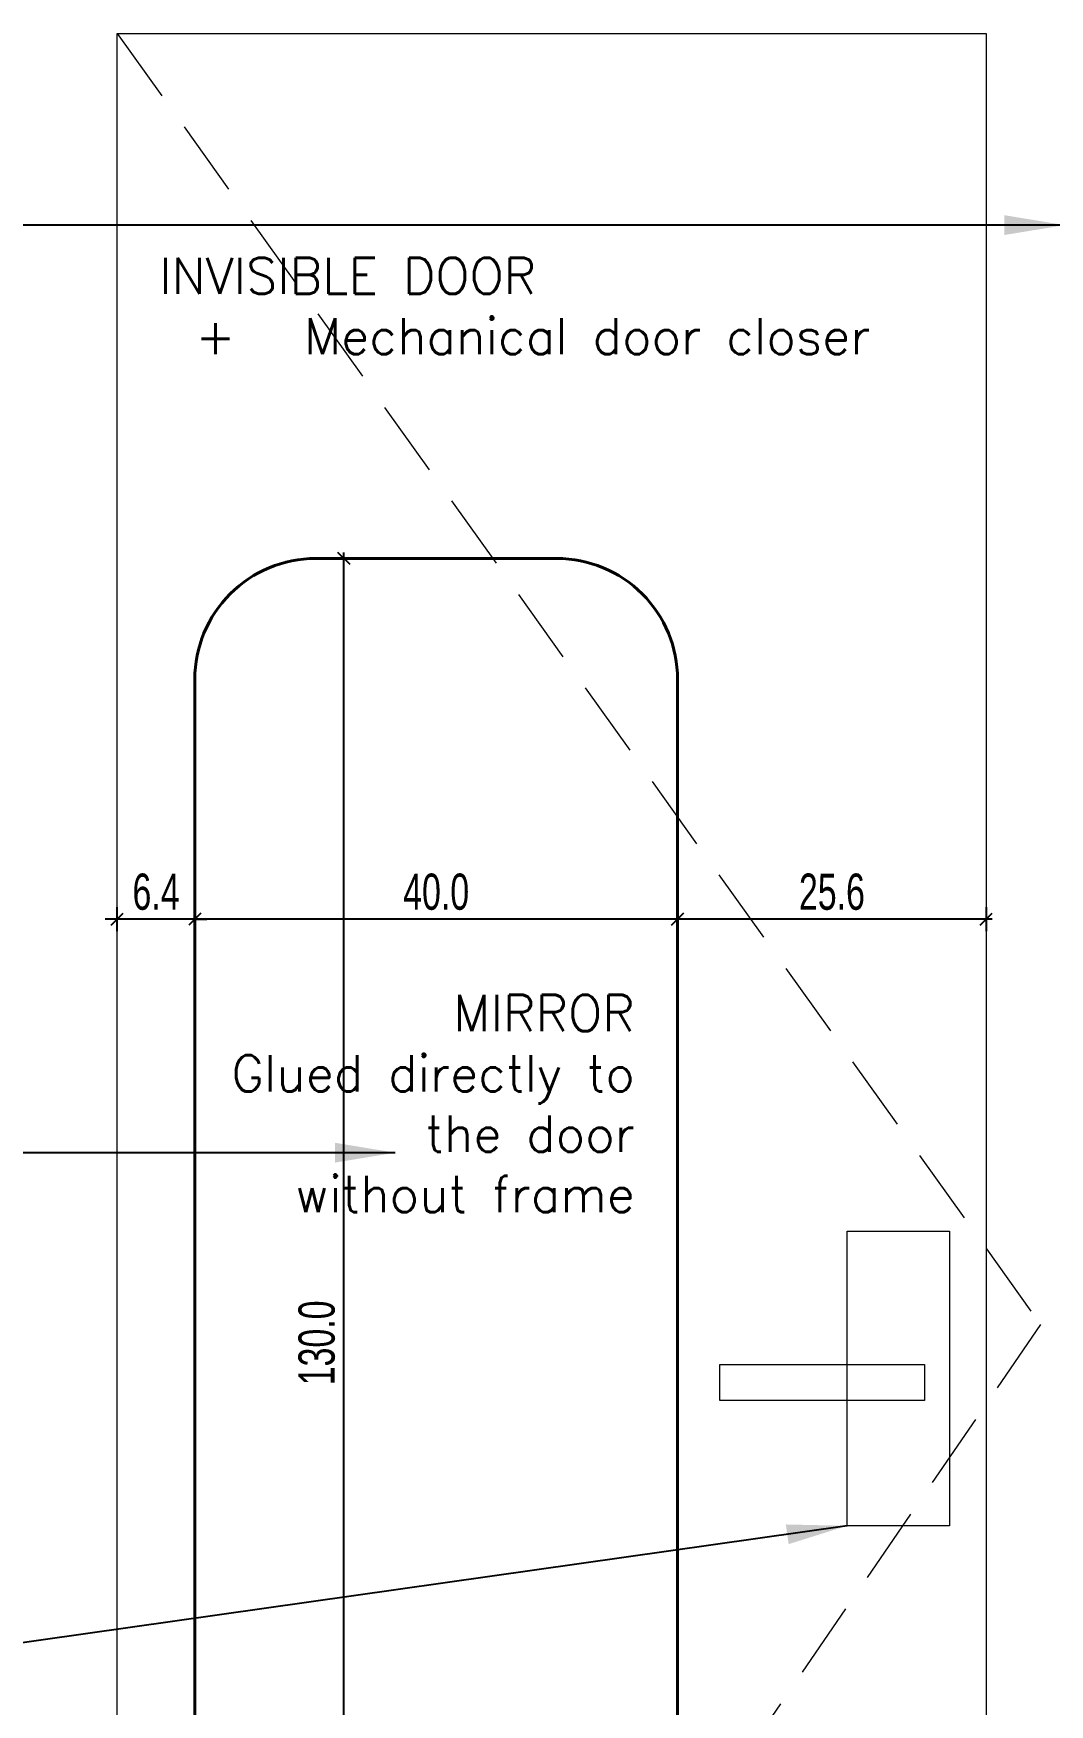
# Model space of a CAD drawing. Header units: inches. Extents: x 4017 to 5703, y -944 to 2840.
# Drawn here: x 4615.5 to 4699.7, y 1664.3 to 1802.8 of the extents above; entities that cross this region are included whole.
import ezdxf

# ---------------------------------------------------------------- set-up
doc = ezdxf.new("R2010")
doc.units = ezdxf.units.IN
doc.header["$MEASUREMENT"] = 0
doc.linetypes.add('DASHED', pattern=[19.05, 12.7, -6.35])
doc.layers.get('0').update_dxf_attribs({"color": 5})
doc.layers.get('DEFPOINTS').update_dxf_attribs({"color": 254})
doc.layers.add('1 - bed panels', color=170, linetype='Continuous', lineweight=9)
doc.layers.add('A-dim-work', color=8, linetype='Continuous')
doc.styles.add('ENGLISH', font='romans.shx', dxfattribs={"height": 2})
doc.styles.add('hebtovna', font='hebtovna.shx', dxfattribs={"width": 0.7})
doc.styles.get("Standard").update_dxf_attribs({"font": 'arial.ttf'})
doc.dimstyles.new('Copy of gl-D10', dxfattribs={"dimtxt": 2, "dimasz": 1, "dimexe": 1, "dimexo": 1, "dimgap": 1, "dimtad": 0, "dimdec": 1, "dimzin": 0, "dimdsep": 46, "dimtxsty": 'hebtovna', "dimblk": 'OBLIQUE', "dimblk1": 'OBLIQUE', "dimblk2": 'OBLIQUE', "dimcen": 0, "dimdle": 0.5, "dimclrd": 256, "dimclre": 256, "dimclrt": 256, "dimadec": 0, "dimazin": 0, "dimtfac": 0.05, "dimtdec": 1, "dimtix": 1, "dimtmove": 2, "dimatfit": 0, "dimfxl": 1, "dimfxlon": 1, "dimtvp": 0.75, "dimtolj": 1, "dimtzin": 0, "dimarcsym": 0})
doc.dimstyles.new('D-50', dxfattribs={"dimtxt": 11, "dimasz": 0.5, "dimexe": 0.2, "dimexo": 0, "dimgap": 0.8, "dimtad": 0, "dimdec": 0, "dimdsep": 46, "dimtxsty": 'Standard', "dimblk": 'ar11', "dimcen": 20, "dimdle": 0.1, "dimse1": 1, "dimse2": 1, "dimclrt": 2, "dimadec": 0, "dimazin": 0, "dimtfac": 1, "dimtdec": 0, "dimtix": 1, "dimtmove": 2, "dimatfit": 3, "dimfxl": 1, "dimtvp": 1, "dimtolj": 1, "dimlwd": -1, "dimlwe": -1, "dimarcsym": 0})

# ---------------------------------------------------------------- blocks, each defined once
blk = doc.blocks.new('ar11')
for p, q in [((0, 14.887), (0, -14.887)), ((-4.243, -4.243), (4.243, 4.243)), ((-12.405, 0), (12.405, 0))]:
    blk.add_line(p, q)
blk = doc.blocks.new('_Oblique')
at = {"color": 0, "linetype": 'ByBlock', "lineweight": -2}
blk.add_line((-0.5, -0.5), (0.5, 0.5), dxfattribs=at)
blk = doc.blocks.new('*D360')
at = {"layer": 'A-dim-work', "color": 6, "lineweight": -2, "transparency": 16777216}
for p, q in [((4668.85, 1730.4), (4668.85, 1728.4)), ((4694.42, 1730.4), (4694.42, 1728.4)), ((4694.92, 1729.4), (4668.35, 1729.4))]:
    blk.add_line(p, q, dxfattribs=at)
at = {"layer": 'DEFPOINTS', "color": 0, "transparency": 16777216}
for p in [(4668.85, 1736.77), (4694.42, 1736.77), (4668.85, 1729.4)]:
    blk.add_point(p, dxfattribs=at)
at = {"layer": 'A-dim-work', "color": 6, "lineweight": -2, "transparency": 16777216, "rotation": 180}
blk.add_blockref('_Oblique', (4668.85, 1729.4), dxfattribs=at)
at = {"layer": 'A-dim-work', "color": 6, "lineweight": -2, "transparency": 16777216}
blk.add_blockref('_Oblique', (4694.42, 1729.4), dxfattribs=at)
at = {"layer": 'A-dim-work', "color": 6, "transparency": 16777216, "insert": (4681.64, 1731.65), "char_height": 3, "attachment_point": 5, "style": 'hebtovna'}
blk.add_mtext('\\A1;25.6', dxfattribs=at)
blk = doc.blocks.new('*D361')
at = {"layer": 'A-dim-work', "color": 6, "lineweight": -2, "transparency": 16777216}
for p, q in [((4628.85, 1729.4), (4628.85, 1730.4)), ((4668.85, 1730.4), (4668.85, 1728.4)), ((4669.35, 1729.4), (4628.35, 1729.4))]:
    blk.add_line(p, q, dxfattribs=at)
at = {"layer": 'DEFPOINTS', "color": 0, "transparency": 16777216}
for p in [(4668.85, 1747.27), (4628.85, 1729.4), (4628.85, 1729.4)]:
    blk.add_point(p, dxfattribs=at)
at = {"layer": 'A-dim-work', "color": 6, "lineweight": -2, "transparency": 16777216, "rotation": 180}
blk.add_blockref('_Oblique', (4628.85, 1729.4), dxfattribs=at)
at = {"layer": 'A-dim-work', "color": 6, "lineweight": -2, "transparency": 16777216}
blk.add_blockref('_Oblique', (4668.85, 1729.4), dxfattribs=at)
at = {"layer": 'A-dim-work', "color": 6, "transparency": 16777216, "insert": (4648.85, 1731.65), "char_height": 3, "attachment_point": 5, "style": 'hebtovna'}
blk.add_mtext('\\A1;40.0', dxfattribs=at)
blk = doc.blocks.new('*D362')
at = {"layer": 'A-dim-work', "color": 6, "lineweight": -2, "transparency": 16777216}
for p, q in [((4622.42, 1728.4), (4622.42, 1730.4)), ((4628.85, 1729.4), (4628.85, 1730.4)), ((4622.42, 1729.4), (4621.42, 1729.4)), ((4628.85, 1729.4), (4622.42, 1729.4)), ((4628.85, 1729.4), (4629.85, 1729.4))]:
    blk.add_line(p, q, dxfattribs=at)
at = {"layer": 'DEFPOINTS', "color": 0, "transparency": 16777216}
for p in [(4622.42, 1729.4), (4628.85, 1729.4), (4622.42, 1718.9)]:
    blk.add_point(p, dxfattribs=at)
at = {"layer": 'A-dim-work', "color": 6, "lineweight": -2, "transparency": 16777216}
blk.add_blockref('_Oblique', (4622.42, 1729.4), dxfattribs=at)
at = {"layer": 'A-dim-work', "color": 6, "lineweight": -2, "transparency": 16777216, "rotation": 180}
blk.add_blockref('_Oblique', (4628.85, 1729.4), dxfattribs=at)
at = {"layer": 'A-dim-work', "color": 6, "transparency": 16777216, "insert": (4625.64, 1731.65), "char_height": 3, "attachment_point": 5, "style": 'hebtovna'}
blk.add_mtext('\\A1;6.4', dxfattribs=at)
blk = doc.blocks.new('*D364')
at = {"layer": 'A-dim-work', "color": 6, "lineweight": -2, "transparency": 16777216}
for p, q in [((4641.21, 1759.28), (4640.21, 1759.28)), ((4641.21, 1628.78), (4641.21, 1759.78)), ((4642.21, 1629.28), (4640.21, 1629.28))]:
    blk.add_line(p, q, dxfattribs=at)
at = {"layer": 'DEFPOINTS', "color": 0, "transparency": 16777216}
for p in [(4641.21, 1759.28), (4641.21, 1759.28), (4648.85, 1629.28)]:
    blk.add_point(p, dxfattribs=at)
at = {"layer": 'A-dim-work', "color": 6, "lineweight": -2, "transparency": 16777216}
for p, rotation in [((4641.21, 1759.28), 90), ((4641.21, 1629.28), 270)]:
    blk.add_blockref('_Oblique', p, dxfattribs=dict(at, rotation=rotation))
at = {"layer": 'A-dim-work', "color": 6, "transparency": 16777216, "insert": (4638.96, 1694.28), "char_height": 3, "attachment_point": 5, "rotation": 90, "style": 'hebtovna'}
blk.add_mtext('\\A1;130.0', dxfattribs=at)

msp = doc.modelspace()

# ---------------------------------------------------------------- linework, layer by layer
at = {"layer": '1 - bed panels', "color": 9, "true_color": 0xc2c2c2}
for p, q in [((4622.42, 1584.29), (4622.42, 1802.79)), ((4622.42, 1802.79), (4694.42, 1802.79)), ((4694.42, 1802.79), (4694.42, 1584.29))]:
    msp.add_line(p, q, dxfattribs=at)
at = {"layer": '1 - bed panels', "color": 9, "linetype": 'DASHED', "ltscale": 0.5, "true_color": 0xc2c2c2}
for p, q in [((4622.42, 1802.79), (4698.92, 1695.79)), ((4698.92, 1695.79), (4622.42, 1584.29))]:
    msp.add_line(p, q, dxfattribs=at)
at = {"layer": '1 - bed panels', "color": 9, "true_color": 0xc2c2c2}
for points in [[(4691.38, 1679.12), (4682.89, 1679.12), (4682.89, 1703.55), (4691.38, 1703.55)], [(4689.3, 1689.5), (4672.36, 1689.5), (4672.36, 1692.5), (4689.3, 1692.5)]]:
    msp.add_lwpolyline(points, close=True, dxfattribs=at)
at = {"layer": 'A-dim-work', "color": 6, "lineweight": 40, "ltscale": 20}
msp.add_lwpolyline([(4658.85, 1759.28), (4638.85, 1759.28, 0.414214), (4628.85, 1749.28), (4628.85, 1639.28, 0.414214), (4638.85, 1629.28), (4658.85, 1629.28, 0.414214), (4668.85, 1639.28), (4668.85, 1749.28, 0.414214)], format="xyb", close=True, dxfattribs=at)

# ---------------------------------------------------------------- texts
at = {"layer": 'A-dim-work', "color": 6, "lineweight": 40, "ltscale": 20, "char_height": 3, "style": 'ENGLISH'}
for s, width, insert, attachment_point in [('INVISIBLE DOOR\\P\\pxi-3,l4,t4;+^IMechanical door closer', 68.5275, (4625.9, 1776.21), 7), ('MIRROR\\PGlued directly to the door without frame', 36.4566, (4665.31, 1705.11), 9)]:
    msp.add_mtext_dynamic_manual_height_columns(s, width=width, gutter_width=1, heights=[0], dxfattribs=dict(at, insert=insert, attachment_point=attachment_point))

# ---------------------------------------------------------------- dimensions: what is measured, and where the dimension line sits
at = {"layer": 'A-dim-work'}
for base, p1, p2, angle, picture, middle in [((4641.21, 1759.28), (4648.85, 1629.28), (4641.21, 1759.28), 90, '*D364', (4638.96, 1694.28)), ((4628.85, 1729.4), (4668.85, 1747.27), (4628.85, 1729.4), 180, '*D361', (4648.85, 1731.65)), ((4668.85, 1729.4), (4694.42, 1736.77), (4668.85, 1736.77), 180, '*D360', (4681.64, 1731.65)), ((4622.42, 1729.4), (4628.85, 1729.4), (4622.42, 1718.9), 180, '*D362', (4625.64, 1731.65))]:
    dim = msp.add_linear_dim(base=base, p1=p1, p2=p2, angle=angle, dimstyle='Copy of gl-D10', override={"dimtxt": 3, "dimclrd": 6, "dimclre": 6, "dimclrt": 6}, dxfattribs=at)
    dim.commit()
    dim.dimension.update_dxf_attribs({"geometry": picture, "text_midpoint": middle})

# ---------------------------------------------------------------- leaders
at = {"layer": 'A-dim-work', "color": 6, "lineweight": 40, "ltscale": 20}
for points in [[(4700.92, 1786.91), (4568.59, 1786.91), (4531.29, 1786.91)], [(4645.46, 1710.04), (4568.59, 1710.04), (4531.29, 1710.04)], [(4682.89, 1679.12), (4596.87, 1666.91), (4531.29, 1666.91)]]:
    msp.add_leader(points, dimstyle='D-50', override={"dimasz": 5, "dimfxl": 1.25, "dimfxlon": 1}, dxfattribs=at)

doc.saveas('drawing.dxf')
